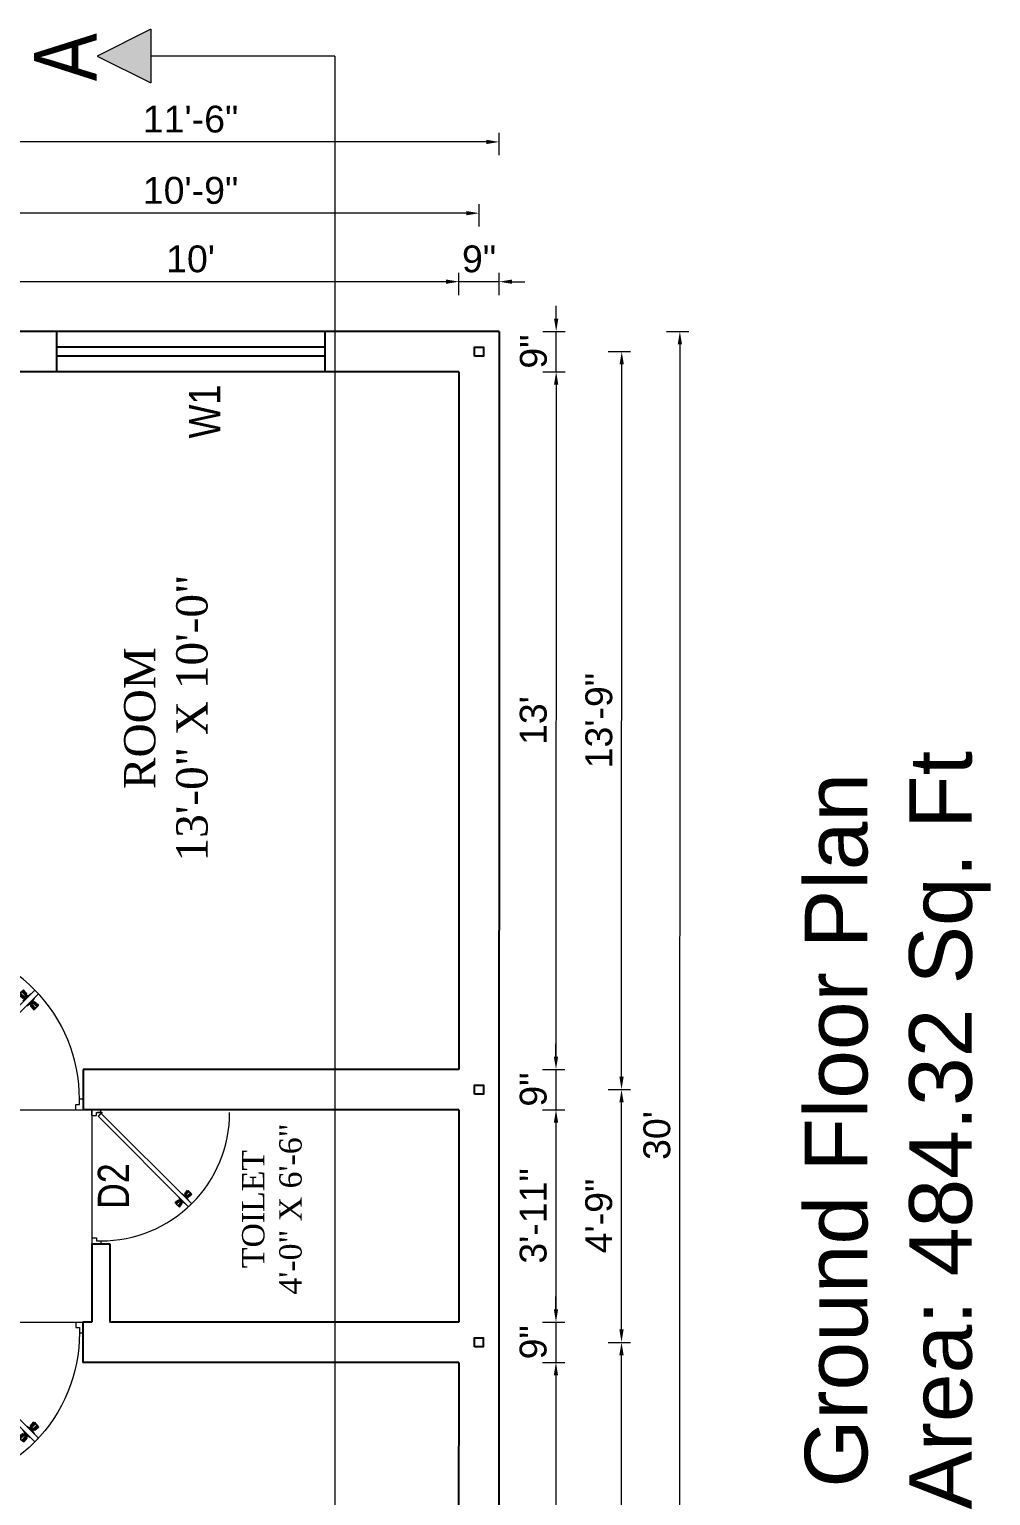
# Model space of a CAD drawing. Header units: inches. Extents: x 392906 to 410488, y -52747 to -40742.
# Drawn here: x 402471.1 to 402686, y -49358.1 to -49030.3 of the extents above; entities that cross this region are included whole.
import ezdxf

# ---------------------------------------------------------------- set-up
doc = ezdxf.new("R2010")
doc.units = ezdxf.units.IN
doc.header["$LTSCALE"] = 2
doc.header["$MEASUREMENT"] = 0
doc.header["$PDMODE"] = 34
doc.layers.get('0').update_dxf_attribs({"linetype": 'CONTINUOUS'})
doc.layers.get('DEFPOINTS').update_dxf_attribs({"color": 141, "linetype": 'CONTINUOUS'})
for name, color, linetype, lineweight in [('DOOR & WIN', 1, 'CONTINUOUS', 25), ('PUERTAS', 7, 'CONTINUOUS', 9), ('steps', 253, 'CONTINUOUS', 20)]:
    doc.layers.add(name, color=color, linetype=linetype, lineweight=lineweight)
doc.styles.add('Lettring Text', font='arial.ttf')
doc.styles.get("Standard").update_dxf_attribs({"font": 'ARIALN.TTF'})
doc.dimstyles.new('Copy of Standard', dxfattribs={"dimtxt": 6, "dimasz": 2.875, "dimexe": 2, "dimexo": 4, "dimgap": 2, "dimtad": 1, "dimdec": 0, "dimrnd": 1, "dimzin": 0, "dimdsep": 46, "dimlunit": 4, "dimtxsty": 'Lettring Text', "dimcen": 0.1, "dimclrd": 7, "dimclre": 7, "dimclrt": 7, "dimazin": 0, "dimtfac": 0.645, "dimtdec": 0, "dimtmove": 1, "dimatfit": 0, "dimfxl": 3, "dimfxlon": 1, "dimtfillclr": 256, "dimtolj": 1, "dimtzin": 0, "dimlwd": -1, "dimlwe": -1, "dimarcsym": 2})

# ---------------------------------------------------------------- blocks, each defined once
blk = doc.blocks.new('3ft')
at = {"layer": 'PUERTAS', "color": 6}
for p, q in [((1.01, 2.52), (25.23, 26.74)), ((26.05, 25.92), (25.23, 26.74)), ((26.05, 25.92), (1.77, 1.64)), ((0, 2.4), (0, 0)), ((0.72, 2.4), (0, 2.4)), ((1.6, 0), (0, 0)), ((0.72, 1.52), (0.72, 2.44)), ((0.8, 1.52), (0.72, 1.52)), ((0.8, 1.52), (0.8, 2.41)), ((0.8, 1.2), (0.8, 1.52)), ((1.6, 1.2), (0.8, 1.2)), ((1.57, 1.84), (0.94, 2.47)), ((1.63, 1.89), (0.97, 2.55)), ((1.63, 1.89), (1.57, 1.84)), ((1.77, 1.64), (1.57, 1.84)), ((1.6, 0), (1.6, 1.2)), ((34.4, 0), (34.4, 1.2)), ((34.4, 1.2), (35.2, 1.2)), ((34.4, 0), (36, 0)), ((35.2, 1.2), (35.2, 2.4)), ((35.2, 2.4), (36, 2.4)), ((36, 0), (36, 2.4))]:
    blk.add_line(p, q, dxfattribs=at)
at = {"layer": 'PUERTAS', "color": 1}
for p, q in [((21.67, 25.73), (22.17, 26.23)), ((21.7, 25.82), (22.14, 26.26)), ((22.58, 26.7), (22.14, 26.26)), ((22.67, 26.73), (22.17, 26.23)), ((22.61, 26.67), (22.58, 26.7)), ((23.45, 25.91), (22.79, 26.73)), ((22.49, 24.95), (21.67, 25.61)), ((21.73, 25.79), (21.7, 25.82)), ((22.6, 24.96), (23.02, 25.38)), ((22.61, 24.25), (22.92, 24.72)), ((22.62, 24.13), (22.61, 24.14)), ((22.7, 25.07), (22.71, 25.06)), ((22.82, 25.06), (23.08, 25.32)), ((22.94, 24.95), (22.83, 25.07)), ((22.92, 24.72), (22.92, 24.72)), ((22.93, 24.94), (23.19, 25.21)), ((22.93, 24.84), (22.93, 24.83)), ((23.44, 25.81), (23.02, 25.38)), ((23.34, 25.58), (23.08, 25.32)), ((23.46, 25.47), (23.19, 25.21)), ((23.33, 25.7), (23.34, 25.69)), ((23.45, 25.46), (23.33, 25.57)), ((23.44, 23.31), (23.45, 23.3)), ((23.56, 23.3), (24.03, 23.61)), ((23.57, 25.47), (23.57, 25.47)), ((24.15, 25.79), (23.68, 25.48)), ((23.68, 25.48), (23.68, 25.48)), ((24.03, 23.61), (24.03, 23.62)), ((24.14, 23.62), (24.14, 23.62)), ((24.25, 23.62), (24.51, 23.89)), ((24.27, 25.78), (24.26, 25.79)), ((24.26, 23.29), (24.69, 23.71)), ((24.26, 23.63), (24.37, 23.52)), ((24.26, 23.18), (24.92, 22.37)), ((24.37, 23.52), (24.63, 23.77)), ((24.37, 23.4), (24.37, 23.4)), ((24.78, 24.15), (24.51, 23.89)), ((24.89, 24.03), (24.63, 23.77)), ((25.11, 24.14), (24.69, 23.71)), ((24.77, 24.14), (24.88, 24.03)), ((24.79, 24.38), (24.78, 24.37)), ((24.78, 24.26), (24.78, 24.26)), ((25.1, 24.84), (24.79, 24.38)), ((25, 24.03), (25, 24.03)), ((25.09, 24.96), (25.1, 24.95)), ((25.22, 24.14), (26.03, 23.48)), ((26.04, 23.37), (25.54, 22.86)), ((26.01, 23.27), (25.57, 22.83)), ((25.98, 23.3), (26.01, 23.27)), ((25.04, 22.36), (25.54, 22.86)), ((25.1, 22.42), (25.13, 22.39)), ((25.13, 22.39), (25.57, 22.83))]:
    blk.add_line(p, q, dxfattribs=at)
at = {"layer": 'PUERTAS', "color": 8}
for p, q in [((22.13, 26.28), (21.98, 26.13)), ((22.13, 26.28), (22.27, 26.42)), ((22.29, 26.41), (22.27, 26.42)), ((23.16, 25.52), (22.34, 26.39)), ((23.3, 25.66), (22.5, 26.56)), ((23.41, 25.77), (22.65, 26.71)), ((23.46, 25.83), (22.72, 26.75)), ((22.57, 24.94), (21.65, 25.68)), ((22.63, 24.99), (21.69, 25.75)), ((22.74, 25.1), (21.84, 25.9)), ((22.88, 25.24), (22.01, 26.06)), ((22.69, 24.32), (23.02, 24.83)), ((22.95, 24.96), (22.84, 25.07)), ((22.98, 24.99), (22.86, 25.1)), ((23.03, 25.04), (22.91, 25.15)), ((22.91, 24.53), (23.1, 24.91)), ((23.11, 25.12), (22.99, 25.23)), ((23.13, 24.76), (23.18, 24.99)), ((23.28, 25.3), (23.17, 25.41)), ((23.36, 25.37), (23.25, 25.49)), ((23.31, 24.94), (23.28, 25.08)), ((23.41, 25.43), (23.3, 25.54)), ((23.46, 25.09), (23.32, 25.13)), ((23.44, 25.45), (23.33, 25.56)), ((23.64, 25.27), (23.41, 25.22)), ((23.87, 25.49), (23.49, 25.3)), ((24.08, 25.71), (23.57, 25.38)), ((23.63, 23.38), (24.14, 23.72)), ((23.84, 23.6), (24.22, 23.79)), ((24.07, 23.82), (24.3, 23.88)), ((24.25, 24), (24.39, 23.97)), ((24.25, 23.26), (24.99, 22.34)), ((24.27, 23.64), (24.38, 23.53)), ((24.3, 23.67), (24.41, 23.56)), ((24.3, 23.32), (25.06, 22.38)), ((24.35, 23.72), (24.46, 23.61)), ((24.4, 24.15), (24.43, 24.01)), ((24.41, 23.43), (25.2, 22.53)), ((24.43, 23.8), (24.54, 23.69)), ((24.58, 24.33), (24.52, 24.1)), ((24.55, 23.57), (25.37, 22.7)), ((24.6, 23.97), (24.72, 23.86)), ((24.8, 24.56), (24.61, 24.18)), ((25.02, 24.77), (24.68, 24.26)), ((24.68, 24.05), (24.79, 23.94)), ((24.73, 24.1), (24.85, 23.99)), ((24.76, 24.13), (24.87, 24.02)), ((24.83, 23.85), (25.7, 23.03)), ((24.97, 23.99), (25.87, 23.2)), ((25.08, 24.1), (26.02, 23.34)), ((25.14, 24.15), (26.06, 23.41)), ((25.58, 22.82), (25.73, 22.97)), ((25.72, 22.98), (25.73, 22.97)), ((25.58, 22.82), (25.43, 22.67)), ((0, 0), (36, 0))]:
    blk.add_line(p, q, dxfattribs=at)
at = {"layer": 'PUERTAS', "color": 2}
for p, q in [((21.99, 26.11), (21.98, 26.13)), ((25.42, 22.68), (25.43, 22.67))]:
    blk.add_line(p, q, dxfattribs=at)
at = {"layer": 'PUERTAS', "color": 6}
for radius in [0.155, 0.0752]:
    blk.add_circle((0.82, 2.56), radius, dxfattribs=at)
blk.add_arc((0.82, 2.56), 34.38, 359.7285, 90.0333, dxfattribs=at)
at = {"layer": 'PUERTAS', "color": 1}
for centre, start, end in [((22.73, 26.68), 38.9236, 135), ((22.54, 25.01), 231.0764, 315), ((22.67, 24.2), 135, 225), ((22.77, 25.12), 225, 315), ((22.99, 24.89), 135, 219.7428), ((22.87, 24.78), 315, 39.7428), ((23.28, 25.63), 315, 45), ((23.39, 25.86), 315, 38.9236), ((23.51, 23.36), 225, 315), ((23.51, 25.41), 50.2572, 135), ((23.62, 25.53), 230.2572, 315), ((24.09, 23.56), 50.2572, 135), ((24.2, 23.68), 230.2572, 315), ((24.2, 25.73), 45, 135), ((24.32, 23.23), 135, 218.9236), ((24.42, 23.46), 135, 225), ((24.84, 24.31), 135, 219.7428), ((24.72, 24.21), 315, 39.7428), ((24.94, 23.98), 45, 135), ((25.04, 24.89), 315, 45), ((25.17, 24.08), 51.0764, 135), ((25.98, 23.42), 315, 51.0764), ((24.98, 22.42), 218.9236, 315)]:
    blk.add_arc(centre, 0.08, start, end, dxfattribs=at)
blk = doc.blocks.new('*U199')
at = {"color": 3, "xscale": -1}
blk.add_blockref('3ft', (42, 0), dxfattribs=at)
blk = doc.blocks.new('2ft6in')
at = {"layer": 'PUERTAS', "color": 2}
for p, q in [((0.84, 2.1), (21.02, 22.28)), ((21.71, 21.6), (1.47, 1.37)), ((18.33, 21.76), (18.31, 21.77)), ((21.71, 21.6), (21.02, 22.28)), ((21.18, 18.9), (21.2, 18.89)), ((0, 2), (0, 0)), ((0.6, 2), (0, 2)), ((1.33, 0), (0, 0)), ((0.6, 1.26), (0.6, 2.04)), ((0.67, 1.26), (0.6, 1.26)), ((0.67, 1.26), (0.67, 2.01)), ((0.67, 1), (0.67, 1.26)), ((1.33, 1), (0.67, 1)), ((1.31, 1.53), (0.79, 2.06)), ((1.36, 1.58), (0.81, 2.12)), ((1.36, 1.58), (1.31, 1.53)), ((1.47, 1.37), (1.31, 1.53)), ((1.33, 0), (1.33, 1)), ((28.67, 0), (28.67, 1)), ((28.67, 1), (29.33, 1)), ((28.67, 0), (30, 0)), ((29.33, 1), (29.33, 2)), ((29.33, 2), (30, 2)), ((30, 0), (30, 2))]:
    blk.add_line(p, q, dxfattribs=at)
at = {"layer": 'PUERTAS', "color": 8}
for p, q in [((18.81, 20.78), (18.04, 21.4)), ((18.86, 20.83), (18.08, 21.46)), ((18.95, 20.92), (18.2, 21.58)), ((18.44, 21.9), (18.31, 21.77)), ((19.07, 21.03), (18.34, 21.72)), ((18.44, 21.9), (18.56, 22.02)), ((18.58, 22.01), (18.56, 22.02)), ((19.3, 21.26), (18.61, 22)), ((19.42, 21.38), (18.75, 22.14)), ((19.51, 21.48), (18.88, 22.26)), ((18.91, 20.27), (19.19, 20.69)), ((19.55, 21.53), (18.93, 22.3)), ((19.13, 20.8), (19.03, 20.9)), ((19.15, 20.82), (19.05, 20.92)), ((19.09, 20.44), (19.25, 20.76)), ((19.19, 20.87), (19.1, 20.96)), ((19.25, 20.93), (19.16, 21.02)), ((19.28, 20.63), (19.32, 20.83)), ((19.4, 21.08), (19.31, 21.17)), ((19.47, 21.15), (19.38, 21.24)), ((19.43, 20.78), (19.4, 20.9)), ((19.51, 21.19), (19.42, 21.28)), ((19.55, 20.91), (19.43, 20.94)), ((19.53, 21.21), (19.44, 21.3)), ((19.7, 21.06), (19.51, 21.01)), ((19.89, 21.24), (19.58, 21.08)), ((20.07, 21.42), (19.64, 21.15)), ((19.69, 19.49), (20.12, 19.76)), ((19.87, 19.67), (20.18, 19.83)), ((20.06, 19.85), (20.25, 19.9)), ((20.21, 20), (20.33, 19.97)), ((20.23, 19.7), (20.32, 19.61)), ((20.25, 19.72), (20.34, 19.63)), ((20.29, 19.76), (20.38, 19.67)), ((20.33, 20.13), (20.36, 20.01)), ((20.36, 19.83), (20.45, 19.74)), ((20.48, 20.28), (20.44, 20.08)), ((20.5, 19.98), (20.6, 19.89)), ((20.67, 20.47), (20.51, 20.15)), ((20.85, 20.64), (20.57, 20.22)), ((20.57, 20.04), (20.66, 19.95)), ((20.61, 20.09), (20.7, 19.99)), ((20.63, 20.11), (20.72, 20.01)), ((20.69, 19.87), (21.42, 19.19)), ((20.81, 19.99), (21.56, 19.33)), ((20.9, 20.08), (21.68, 19.45)), ((20.95, 20.13), (21.72, 19.51)), ((20.21, 19.38), (20.83, 18.61)), ((20.25, 19.43), (20.88, 18.65)), ((20.34, 19.53), (21, 18.77)), ((20.46, 19.64), (21.14, 18.91)), ((21.32, 19.01), (21.2, 18.89)), ((21.32, 19.01), (21.44, 19.14)), ((21.43, 19.15), (21.44, 19.14)), ((0, 0), (30, 0))]:
    blk.add_line(p, q, dxfattribs=at)
at = {"layer": 'PUERTAS', "color": 1}
for p, q in [((18.06, 21.44), (18.48, 21.86)), ((18.74, 20.79), (18.06, 21.34)), ((18.08, 21.51), (18.45, 21.88)), ((18.11, 21.49), (18.08, 21.51)), ((18.82, 22.25), (18.45, 21.88)), ((18.9, 22.28), (18.48, 21.86)), ((18.84, 22.23), (18.82, 22.25)), ((18.83, 20.8), (19.18, 21.15)), ((18.84, 20.21), (19.1, 20.6)), ((18.85, 20.11), (18.84, 20.12)), ((18.92, 20.89), (18.93, 20.88)), ((19.54, 21.59), (18.99, 22.27)), ((19.02, 20.88), (19.24, 21.1)), ((19.12, 20.8), (19.03, 20.89)), ((19.1, 20.7), (19.11, 20.69)), ((19.1, 20.6), (19.1, 20.6)), ((19.11, 20.79), (19.33, 21.01)), ((19.54, 21.5), (19.18, 21.15)), ((19.45, 21.31), (19.24, 21.1)), ((19.55, 21.22), (19.33, 21.01)), ((19.45, 21.41), (19.45, 21.41)), ((19.54, 21.22), (19.45, 21.31)), ((19.64, 21.23), (19.64, 21.23)), ((19.64, 19.42), (20.02, 19.67)), ((19.74, 21.24), (19.73, 21.23)), ((20.12, 21.49), (19.74, 21.24)), ((20.02, 19.67), (20.03, 19.68)), ((20.12, 19.68), (20.12, 19.68)), ((20.21, 19.69), (20.43, 19.9)), ((20.22, 21.48), (20.22, 21.49)), ((20.22, 19.41), (20.57, 19.76)), ((20.22, 19.69), (20.31, 19.6)), ((20.31, 19.6), (20.52, 19.81)), ((20.65, 20.12), (20.43, 19.9)), ((20.74, 20.03), (20.52, 19.81)), ((20.93, 20.11), (20.57, 19.76)), ((20.64, 20.11), (20.73, 20.02)), ((20.66, 20.31), (20.65, 20.31)), ((20.65, 20.21), (20.65, 20.22)), ((20.91, 20.7), (20.66, 20.31)), ((20.84, 20.02), (20.83, 20.03)), ((20.91, 20.8), (20.91, 20.79)), ((21.02, 20.12), (21.7, 19.57)), ((19.53, 19.43), (19.54, 19.42)), ((20.22, 19.32), (20.76, 18.64)), ((20.31, 19.5), (20.31, 19.5)), ((20.86, 18.63), (21.28, 19.05)), ((20.91, 18.68), (20.94, 18.66)), ((20.94, 18.66), (21.31, 19.03)), ((21.7, 19.47), (21.28, 19.05)), ((21.67, 19.4), (21.31, 19.03)), ((21.65, 19.42), (21.67, 19.4))]:
    blk.add_line(p, q, dxfattribs=at)
at = {"layer": 'PUERTAS', "color": 2}
for radius in [0.129, 0.0627]:
    blk.add_circle((0.68, 2.14), radius, dxfattribs=at)
at = {"layer": 'PUERTAS', "color": 8}
blk.add_arc((0.68, 2.14), 28.65, 359.7285, 90.0333, dxfattribs=at)
at = {"layer": 'PUERTAS', "color": 1}
for centre, start, end in [((18.78, 20.84), 231.0764, 315), ((18.89, 20.16), 135, 225), ((18.94, 22.23), 38.9236, 135), ((18.97, 20.93), 225, 315), ((19.16, 20.74), 135, 219.7428), ((19.06, 20.65), 315, 39.7428), ((19.4, 21.36), 315, 45), ((19.49, 21.55), 315, 38.9236), ((19.6, 21.18), 50.2572, 135), ((19.68, 21.28), 230.2572, 315), ((20.07, 19.63), 50.2572, 135), ((20.17, 21.44), 45, 135), ((20.16, 19.73), 230.2572, 315), ((20.7, 20.26), 135, 219.7428), ((20.6, 20.17), 315, 39.7428), ((20.78, 19.98), 45, 135), ((20.87, 20.75), 315, 45), ((20.98, 20.07), 51.0764, 135), ((19.59, 19.47), 225, 315), ((20.27, 19.36), 135, 218.9236), ((20.35, 19.55), 135, 225), ((20.82, 18.68), 218.9236, 315), ((21.65, 19.52), 315, 51.0764)]:
    blk.add_arc(centre, 0.0667, start, end, dxfattribs=at)
blk = doc.blocks.new('*U202')
at = {"color": 3}
blk.add_blockref('2ft6in', (0, 0), dxfattribs=at)
blk = doc.blocks.new('*D750')
at = {"layer": 'DEFPOINTS', "color": 0, "ltscale": 0.5, "transparency": 16777216}
for p in [(402576.15, -49097.86), (402588.89, -49097.86), (402576.15, -49106.86)]:
    blk.add_point(p, dxfattribs=at)
at = {"layer": 'steps', "color": 7, "ltscale": 0.5, "transparency": 16777216}
for p, q in [((402588.89, -49094.99), (402588.89, -49092.11)), ((402585.89, -49097.86), (402590.89, -49097.86)), ((402588.89, -49106.86), (402588.89, -49097.86)), ((402585.89, -49106.86), (402590.89, -49106.86)), ((402588.89, -49109.74), (402588.89, -49112.61))]:
    blk.add_line(p, q, dxfattribs=at)
for points in [[(402588.41, -49094.99), (402589.37, -49094.99), (402588.89, -49097.86)], [(402588.41, -49109.74), (402589.37, -49109.74), (402588.89, -49106.86)]]:
    blk.add_solid(points, dxfattribs=at)
at = {"layer": 'steps', "color": 7, "ltscale": 0.5, "transparency": 16777216, "insert": (402583.82, -49102.36), "char_height": 6, "attachment_point": 5, "rotation": 89.9867, "style": 'Lettring Text'}
blk.add_mtext('\\A1;9"', dxfattribs=at)
blk = doc.blocks.new('*D751')
at = {"layer": 'DEFPOINTS', "color": 0, "ltscale": 0.5, "transparency": 16777216}
for p in [(402576.15, -49106.86), (402567.11, -49262.86), (402588.85, -49262.86)]:
    blk.add_point(p, dxfattribs=at)
at = {"layer": 'steps', "color": 7, "ltscale": 0.5, "transparency": 16777216}
for p, q in [((402585.89, -49106.86), (402590.89, -49106.86)), ((402588.89, -49109.74), (402588.85, -49259.99)), ((402585.85, -49262.86), (402590.85, -49262.86))]:
    blk.add_line(p, q, dxfattribs=at)
for points in [[(402588.41, -49109.74), (402589.37, -49109.74), (402588.89, -49106.86)], [(402588.37, -49259.99), (402589.33, -49259.99), (402588.85, -49262.86)]]:
    blk.add_solid(points, dxfattribs=at)
at = {"layer": 'steps', "color": 7, "ltscale": 0.5, "transparency": 16777216, "insert": (402583.8, -49184.86), "char_height": 6, "attachment_point": 5, "rotation": 89.9867, "style": 'Lettring Text'}
blk.add_mtext("\\A1;13'", dxfattribs=at)
blk = doc.blocks.new('*D752')
at = {"layer": 'DEFPOINTS', "color": 0, "ltscale": 0.5, "transparency": 16777216}
for p in [(402567.11, -49262.86), (402567.11, -49271.86), (402588.85, -49271.86)]:
    blk.add_point(p, dxfattribs=at)
at = {"layer": 'steps', "color": 7, "ltscale": 0.5, "transparency": 16777216}
for p, q in [((402588.85, -49259.99), (402588.85, -49257.11)), ((402585.85, -49262.86), (402590.85, -49262.86)), ((402588.85, -49262.86), (402588.85, -49271.86)), ((402585.85, -49271.86), (402590.85, -49271.86)), ((402588.85, -49274.74), (402588.85, -49277.61))]:
    blk.add_line(p, q, dxfattribs=at)
for points in [[(402588.37, -49259.99), (402589.33, -49259.99), (402588.85, -49262.86)], [(402588.37, -49274.74), (402589.33, -49274.74), (402588.85, -49271.86)]]:
    blk.add_solid(points, dxfattribs=at)
at = {"layer": 'steps', "color": 7, "ltscale": 0.5, "transparency": 16777216, "insert": (402583.79, -49267.36), "char_height": 6, "attachment_point": 5, "rotation": 89.9867, "style": 'Lettring Text'}
blk.add_mtext('\\A1;9"', dxfattribs=at)
blk = doc.blocks.new('*D753')
at = {"layer": 'DEFPOINTS', "color": 0, "ltscale": 0.5, "transparency": 16777216}
for p in [(402567.11, -49271.86), (402567.11, -49319.36), (402588.84, -49319.36)]:
    blk.add_point(p, dxfattribs=at)
at = {"layer": 'steps', "color": 7, "ltscale": 0.5, "transparency": 16777216}
for p, q in [((402585.85, -49271.86), (402590.85, -49271.86)), ((402588.85, -49274.74), (402588.84, -49316.49)), ((402585.84, -49319.36), (402590.84, -49319.36))]:
    blk.add_line(p, q, dxfattribs=at)
for points in [[(402588.37, -49274.74), (402589.33, -49274.74), (402588.85, -49271.86)], [(402588.36, -49316.49), (402589.32, -49316.49), (402588.84, -49319.36)]]:
    blk.add_solid(points, dxfattribs=at)
at = {"layer": 'steps', "color": 7, "ltscale": 0.5, "transparency": 16777216, "insert": (402583.78, -49295.61), "char_height": 6, "attachment_point": 5, "rotation": 89.9867, "style": 'Lettring Text'}
blk.add_mtext('\\A1;3\'-11"', dxfattribs=at)
blk = doc.blocks.new('*D754')
at = {"layer": 'DEFPOINTS', "color": 0, "ltscale": 0.5, "transparency": 16777216}
for p in [(402567.11, -49319.36), (402567.1, -49328.36), (402588.84, -49328.36)]:
    blk.add_point(p, dxfattribs=at)
at = {"layer": 'steps', "color": 7, "ltscale": 0.5, "transparency": 16777216}
for p, q in [((402588.84, -49316.49), (402588.84, -49313.61)), ((402585.84, -49319.36), (402590.84, -49319.36)), ((402588.84, -49319.36), (402588.84, -49328.36)), ((402585.84, -49328.36), (402590.84, -49328.36)), ((402588.83, -49331.24), (402588.83, -49334.11))]:
    blk.add_line(p, q, dxfattribs=at)
for points in [[(402588.36, -49316.49), (402589.32, -49316.49), (402588.84, -49319.36)], [(402588.36, -49331.24), (402589.31, -49331.24), (402588.84, -49328.36)]]:
    blk.add_solid(points, dxfattribs=at)
at = {"layer": 'steps', "color": 7, "ltscale": 0.5, "transparency": 16777216, "insert": (402583.77, -49323.86), "char_height": 6, "attachment_point": 5, "rotation": 89.9867, "style": 'Lettring Text'}
blk.add_mtext('\\A1;9"', dxfattribs=at)
blk = doc.blocks.new('*D755')
at = {"layer": 'DEFPOINTS', "color": 0, "ltscale": 0.5, "transparency": 16777216}
for p in [(402567.1, -49328.36), (402567.07, -49449.15), (402588.81, -49449.16)]:
    blk.add_point(p, dxfattribs=at)
at = {"layer": 'steps', "color": 7, "ltscale": 0.5, "transparency": 16777216}
for p, q in [((402585.84, -49328.36), (402590.84, -49328.36)), ((402588.83, -49331.24), (402588.81, -49446.28)), ((402585.81, -49449.16), (402590.81, -49449.16))]:
    blk.add_line(p, q, dxfattribs=at)
for points in [[(402588.36, -49331.24), (402589.31, -49331.24), (402588.84, -49328.36)], [(402588.33, -49446.28), (402589.29, -49446.28), (402588.81, -49449.16)]]:
    blk.add_solid(points, dxfattribs=at)
at = {"layer": 'steps', "color": 7, "ltscale": 0.5, "transparency": 16777216, "insert": (402583.76, -49388.76), "char_height": 6, "attachment_point": 5, "rotation": 89.9867, "style": 'Lettring Text'}
blk.add_mtext('\\A1;10\'-1"', dxfattribs=at)
blk = doc.blocks.new('*D757')
at = {"layer": 'DEFPOINTS', "color": 0, "ltscale": 0.5, "transparency": 16777216}
for p in [(402571.6, -49323.86), (402603.49, -49323.87), (402571.57, -49453.27)]:
    blk.add_point(p, dxfattribs=at)
at = {"layer": 'steps', "color": 7, "ltscale": 0.5, "transparency": 16777216}
for p, q in [((402600.49, -49323.87), (402605.49, -49323.87)), ((402603.46, -49450.4), (402603.49, -49326.74)), ((402600.46, -49453.28), (402605.46, -49453.28))]:
    blk.add_line(p, q, dxfattribs=at)
for points in [[(402603.01, -49326.74), (402603.97, -49326.74), (402603.49, -49323.87)], [(402602.98, -49450.4), (402603.94, -49450.4), (402603.46, -49453.28)]]:
    blk.add_solid(points, dxfattribs=at)
at = {"layer": 'steps', "color": 7, "ltscale": 0.5, "transparency": 16777216, "insert": (402598.41, -49388.57), "char_height": 6, "attachment_point": 5, "rotation": 89.9867, "style": 'Lettring Text'}
blk.add_mtext('\\A1;10\'-9"', dxfattribs=at)
blk = doc.blocks.new('*D758')
at = {"layer": 'DEFPOINTS', "color": 0, "ltscale": 0.5, "transparency": 16777216}
for p in [(402571.61, -49267.36), (402603.5, -49267.37), (402571.6, -49323.86)]:
    blk.add_point(p, dxfattribs=at)
at = {"layer": 'steps', "color": 7, "ltscale": 0.5, "transparency": 16777216}
for p, q in [((402600.5, -49267.37), (402605.5, -49267.37)), ((402603.49, -49320.99), (402603.5, -49270.24)), ((402600.49, -49323.87), (402605.49, -49323.87))]:
    blk.add_line(p, q, dxfattribs=at)
for points in [[(402603.02, -49270.24), (402603.98, -49270.24), (402603.5, -49267.37)], [(402603.01, -49320.99), (402603.97, -49320.99), (402603.49, -49323.87)]]:
    blk.add_solid(points, dxfattribs=at)
at = {"layer": 'steps', "color": 7, "ltscale": 0.5, "transparency": 16777216, "insert": (402598.43, -49295.62), "char_height": 6, "attachment_point": 5, "rotation": 89.9867, "style": 'Lettring Text'}
blk.add_mtext('\\A1;4\'-9"', dxfattribs=at)
blk = doc.blocks.new('*D759')
at = {"layer": 'DEFPOINTS', "color": 0, "ltscale": 0.5, "transparency": 16777216}
for p in [(402571.65, -49102.36), (402603.54, -49102.37), (402571.61, -49267.36)]:
    blk.add_point(p, dxfattribs=at)
at = {"layer": 'steps', "color": 7, "ltscale": 0.5, "transparency": 16777216}
for p, q in [((402600.54, -49102.37), (402605.54, -49102.37)), ((402603.51, -49264.49), (402603.54, -49105.24)), ((402600.5, -49267.37), (402605.5, -49267.37))]:
    blk.add_line(p, q, dxfattribs=at)
for points in [[(402603.06, -49105.24), (402604.02, -49105.24), (402603.54, -49102.37)], [(402603.03, -49264.49), (402603.98, -49264.49), (402603.5, -49267.37)]]:
    blk.add_solid(points, dxfattribs=at)
at = {"layer": 'steps', "color": 7, "ltscale": 0.5, "transparency": 16777216, "insert": (402598.46, -49184.87), "char_height": 6, "attachment_point": 5, "rotation": 89.9867, "style": 'Lettring Text'}
blk.add_mtext('\\A1;13\'-9"', dxfattribs=at)
blk = doc.blocks.new('*D760')
at = {"layer": 'DEFPOINTS', "color": 0, "ltscale": 0.5, "transparency": 16777216}
for p in [(402576.15, -49097.86), (402576.07, -49457.39), (402616.45, -49457.4)]:
    blk.add_point(p, dxfattribs=at)
at = {"layer": 'steps', "color": 7, "ltscale": 0.5, "transparency": 16777216}
for p, q in [((402613.54, -49097.87), (402618.54, -49097.87)), ((402616.54, -49100.74), (402616.45, -49454.53)), ((402613.45, -49457.4), (402618.45, -49457.4))]:
    blk.add_line(p, q, dxfattribs=at)
for points in [[(402616.06, -49100.74), (402617.02, -49100.74), (402616.54, -49097.87)], [(402615.98, -49454.53), (402616.93, -49454.53), (402616.45, -49457.4)]]:
    blk.add_solid(points, dxfattribs=at)
at = {"layer": 'steps', "color": 7, "ltscale": 0.5, "transparency": 16777216, "insert": (402611.43, -49277.63), "char_height": 6, "attachment_point": 5, "rotation": 89.9867, "style": 'Lettring Text'}
blk.add_mtext("\\A1;30'", dxfattribs=at)
blk = doc.blocks.new('*D765')
at = {"layer": 'DEFPOINTS', "color": 0, "ltscale": 0.5, "transparency": 16777216}
for p in [(402304.27, -49262.86), (402483.11, -49262.86), (402438.11, -49271.86)]:
    blk.add_point(p, dxfattribs=at)
at = {"layer": 'steps', "color": 7, "ltscale": 0.5, "transparency": 16777216}
for p, q in [((402304.27, -49259.98), (402304.27, -49257.11)), ((402307.27, -49262.86), (402302.27, -49262.86)), ((402304.27, -49271.86), (402304.27, -49262.86)), ((402307.27, -49271.86), (402302.27, -49271.86)), ((402304.27, -49274.73), (402304.27, -49277.61))]:
    blk.add_line(p, q, dxfattribs=at)
for points in [[(402303.79, -49259.98), (402304.75, -49259.98), (402304.27, -49262.86)], [(402303.79, -49274.73), (402304.75, -49274.73), (402304.27, -49271.86)]]:
    blk.add_solid(points, dxfattribs=at)
at = {"layer": 'steps', "color": 7, "ltscale": 0.5, "transparency": 16777216, "insert": (402299.21, -49267.36), "char_height": 6, "attachment_point": 5, "rotation": 90, "style": 'Lettring Text'}
blk.add_mtext('\\A1;9"', dxfattribs=at)
blk = doc.blocks.new('*D766')
at = {"layer": 'DEFPOINTS', "color": 0, "ltscale": 0.5, "transparency": 16777216}
for p in [(402304.27, -49106.86), (402447.15, -49106.86), (402483.11, -49262.86)]:
    blk.add_point(p, dxfattribs=at)
at = {"layer": 'steps', "color": 7, "ltscale": 0.5, "transparency": 16777216}
for p, q in [((402307.27, -49106.86), (402302.27, -49106.86)), ((402304.27, -49259.98), (402304.27, -49109.73)), ((402307.27, -49262.86), (402302.27, -49262.86))]:
    blk.add_line(p, q, dxfattribs=at)
for points in [[(402303.79, -49109.73), (402304.75, -49109.73), (402304.27, -49106.86)], [(402303.79, -49259.98), (402304.75, -49259.98), (402304.27, -49262.86)]]:
    blk.add_solid(points, dxfattribs=at)
at = {"layer": 'steps', "color": 7, "ltscale": 0.5, "transparency": 16777216, "insert": (402299.21, -49184.86), "char_height": 6, "attachment_point": 5, "rotation": 90, "style": 'Lettring Text'}
blk.add_mtext("\\A1;13'", dxfattribs=at)
blk = doc.blocks.new('*D781')
at = {"layer": 'DEFPOINTS', "color": 0, "ltscale": 0.5, "transparency": 16777216}
for p in [(402567.15, -49086.73), (402567.15, -49106.86), (402576.15, -49106.86)]:
    blk.add_point(p, dxfattribs=at)
at = {"layer": 'steps', "color": 7, "ltscale": 0.5, "transparency": 16777216}
for p, q in [((402564.27, -49086.73), (402561.4, -49086.73)), ((402567.15, -49089.73), (402567.15, -49084.73)), ((402576.15, -49086.73), (402567.15, -49086.73)), ((402576.15, -49089.73), (402576.15, -49084.73)), ((402579.02, -49086.73), (402581.9, -49086.73))]:
    blk.add_line(p, q, dxfattribs=at)
for points in [[(402564.27, -49086.25), (402564.27, -49087.21), (402567.15, -49086.73)], [(402579.02, -49086.25), (402579.02, -49087.21), (402576.15, -49086.73)]]:
    blk.add_solid(points, dxfattribs=at)
at = {"layer": 'steps', "color": 7, "ltscale": 0.5, "transparency": 16777216, "insert": (402571.65, -49081.67), "char_height": 6, "attachment_point": 5, "style": 'Lettring Text'}
blk.add_mtext('\\A1;9"', dxfattribs=at)
blk = doc.blocks.new('*D782')
at = {"layer": 'DEFPOINTS', "color": 0, "ltscale": 0.5, "transparency": 16777216}
for p in [(402447.15, -49086.73), (402447.15, -49106.83), (402567.15, -49106.86)]:
    blk.add_point(p, dxfattribs=at)
at = {"layer": 'steps', "color": 7, "ltscale": 0.5, "transparency": 16777216}
for p, q in [((402447.15, -49089.73), (402447.15, -49084.73)), ((402564.27, -49086.73), (402450.02, -49086.73)), ((402567.15, -49089.73), (402567.15, -49084.73))]:
    blk.add_line(p, q, dxfattribs=at)
for points in [[(402450.02, -49086.25), (402450.02, -49087.21), (402447.15, -49086.73)], [(402564.27, -49086.25), (402564.27, -49087.21), (402567.15, -49086.73)]]:
    blk.add_solid(points, dxfattribs=at)
at = {"layer": 'steps', "color": 7, "ltscale": 0.5, "transparency": 16777216, "insert": (402507.15, -49081.67), "char_height": 6, "attachment_point": 5, "style": 'Lettring Text'}
blk.add_mtext("\\A1;10'", dxfattribs=at)
blk = doc.blocks.new('*D786')
at = {"layer": 'DEFPOINTS', "color": 0, "ltscale": 0.5, "transparency": 16777216}
for p in [(402442.65, -49071.42), (402442.65, -49102.36), (402571.65, -49102.36)]:
    blk.add_point(p, dxfattribs=at)
at = {"layer": 'steps', "color": 7, "ltscale": 0.5, "transparency": 16777216}
for p, q in [((402442.65, -49074.42), (402442.65, -49069.42)), ((402571.65, -49074.42), (402571.65, -49069.42)), ((402568.77, -49071.42), (402445.52, -49071.42))]:
    blk.add_line(p, q, dxfattribs=at)
for points in [[(402445.52, -49070.94), (402445.52, -49071.9), (402442.65, -49071.42)], [(402568.77, -49070.94), (402568.77, -49071.9), (402571.65, -49071.42)]]:
    blk.add_solid(points, dxfattribs=at)
at = {"layer": 'steps', "color": 7, "ltscale": 0.5, "transparency": 16777216, "insert": (402507.15, -49066.36), "char_height": 6, "attachment_point": 5, "style": 'Lettring Text'}
blk.add_mtext('\\A1;10\'-9"', dxfattribs=at)
blk = doc.blocks.new('*D788')
at = {"layer": 'DEFPOINTS', "color": 0, "ltscale": 0.5, "transparency": 16777216}
for p in [(402438.15, -49055.48), (402438.15, -49097.86), (402576.15, -49097.86)]:
    blk.add_point(p, dxfattribs=at)
at = {"layer": 'steps', "color": 7, "ltscale": 0.5, "transparency": 16777216}
for p, q in [((402438.15, -49058.48), (402438.15, -49053.48)), ((402576.15, -49058.48), (402576.15, -49053.48)), ((402573.27, -49055.48), (402441.03, -49055.48))]:
    blk.add_line(p, q, dxfattribs=at)
for points in [[(402441.03, -49055), (402441.03, -49055.96), (402438.15, -49055.48)], [(402573.27, -49055), (402573.27, -49055.96), (402576.15, -49055.48)]]:
    blk.add_solid(points, dxfattribs=at)
at = {"layer": 'steps', "color": 7, "ltscale": 0.5, "transparency": 16777216, "insert": (402507.15, -49050.42), "char_height": 6, "attachment_point": 5, "style": 'Lettring Text'}
blk.add_mtext('\\A1;11\'-6"', dxfattribs=at)

msp = doc.modelspace()

# ---------------------------------------------------------------- hatches: boundary and pattern name
at = {"linetype": 'ByBlock', "lineweight": 5}
msp.add_hatch(color=7, dxfattribs=at).paths.add_polyline_path([(402486.25, -49036.31), (402498.25, -49030.31), (402498.25, -49042.31)])

# ---------------------------------------------------------------- linework, layer by layer
at = {"color": 7, "linetype": 'ByBlock', "lineweight": 5}
for p, q in [((402498.25, -49030.31), (402486.25, -49036.31)), ((402498.25, -49030.31), (402498.25, -49042.31)), ((402486.25, -49036.31), (402498.25, -49042.31)), ((402539.41, -49036.31), (402498.25, -49036.31)), ((402539.41, -49036.31), (402539.41, -49530.63))]:
    msp.add_line(p, q, dxfattribs=at)
at = {"ltscale": 0.5}
for p, q in [((402576.15, -49097.86), (402438.15, -49097.86)), ((402477.15, -49097.86), (402477.15, -49106.86)), ((402537.15, -49097.86), (402537.15, -49106.86)), ((402576.15, -49097.86), (402576.07, -49457.39)), ((402537.15, -49101.36), (402477.15, -49101.36)), ((402537.15, -49103.36), (402477.15, -49103.36)), ((402567.15, -49106.86), (402447.15, -49106.86)), ((402483.15, -49106.84), (402483.15, -49106.86)), ((402567.15, -49106.86), (402567.11, -49262.86)), ((402483.11, -49262.86), (402483.11, -49271.86)), ((402567.11, -49262.86), (402483.11, -49262.86)), ((402485.11, -49271.86), (402483.11, -49271.86)), ((402567.11, -49271.86), (402485.1, -49271.86)), ((402567.11, -49271.86), (402567.1, -49319.36)), ((402485.11, -49301.84), (402485.1, -49319.36)), ((402485.11, -49301.84), (402489.11, -49301.84)), ((402489.11, -49301.84), (402489.1, -49319.36)), ((402483.1, -49319.36), (402483.1, -49328.36)), ((402485.1, -49319.36), (402483.1, -49319.36)), ((402567.1, -49319.36), (402489.1, -49319.36)), ((402567.1, -49328.36), (402483.1, -49328.36)), ((402567.1, -49328.36), (402567.06, -49458.19))]:
    msp.add_line(p, q, dxfattribs=at)
for points in [[(402570.65, -49103.36), (402570.65, -49101.36), (402572.65, -49101.36), (402572.65, -49103.36)], [(402570.61, -49268.36), (402570.61, -49266.36), (402572.61, -49266.36), (402572.61, -49268.36)], [(402570.6, -49324.86), (402570.6, -49322.86), (402572.6, -49322.86), (402572.6, -49324.86)]]:
    msp.add_lwpolyline(points, close=True, dxfattribs=at)

# ---------------------------------------------------------------- block references
at = {"layer": 'DOOR & WIN', "xscale": -1}
msp.add_blockref('*U199', (402489.11, -49271.86), dxfattribs=at)
at = {"layer": 'DOOR & WIN'}
for name, p, rotation in [('*U202', (402485.1, -49271.84), 270), ('*U199', (402489.1, -49319.36), 180)]:
    msp.add_blockref(name, p, dxfattribs=dict(at, rotation=rotation))

# ---------------------------------------------------------------- texts
at = {"color": 7, "linetype": 'ByBlock', "lineweight": 5, "char_height": 14, "rotation": 90}
for s, insert, width, attachment_point in [('A', (402472.14, -49031.19), 26.5803, 3), ('{\\fArial CE|b0|i0|c238|p34;Ground Floor Plan\\PArea: \\fArial CE|b0|i0|c0|p34;484.32\\fArial CE|b0|i0|c238|p34; Sq. Ft}', (402665.25, -49276.46), 235.547, 5)]:
    msp.add_mtext(s, dxfattribs=dict(at, insert=insert, width=width, attachment_point=attachment_point))
at = {"layer": 'steps', "color": 7, "ltscale": 0.3, "rotation": 90}
for s, insert, char_height, width, attachment_point in [('W1', (402513.79, -49115.76), 7, 18.6213, 8), ('{\\fTimes New Roman|b0|i0|c0|p18;ROOM\\P13\'-0" X 10\'-0"}', (402492.28, -49184.3), 7, 67.6616, 2), ('{\\fTimes New Roman|b0|i0|c0|p18;TOILET\\P4\'-0" X 6\'-6"}', (402518.65, -49294.07), 5, 67.6616, 2)]:
    msp.add_mtext(s, dxfattribs=dict(at, insert=insert, char_height=char_height, width=width, attachment_point=attachment_point))
at = {"layer": 'steps', "color": 7, "ltscale": 0.3, "insert": (402486.41, -49288.95), "char_height": 7, "attachment_point": 2, "rotation": 90}
msp.add_mtext_dynamic_manual_height_columns('D2', width=18.6213, gutter_width=40, heights=[0], dxfattribs=at)

# ---------------------------------------------------------------- dimensions: what is measured, and where the dimension line sits
at = {"layer": 'steps', "ltscale": 0.5}
for base, p1, p2, angle, picture, middle in [((402438.15, -49055.48), (402576.15, -49097.86), (402438.15, -49097.86), 180, '*D788', (402507.15, -49050.42)), ((402442.65, -49071.42), (402571.65, -49102.36), (402442.65, -49102.36), 180, '*D786', (402507.15, -49066.36)), ((402447.15, -49086.73), (402567.15, -49106.86), (402447.15, -49106.83), 180, '*D782', (402507.15, -49081.67)), ((402603.54, -49102.37), (402571.61, -49267.36), (402571.65, -49102.36), 269.9867, '*D759', (402598.46, -49184.87)), ((402304.27, -49106.86), (402483.11, -49262.86), (402447.15, -49106.86), 90, '*D766', (402299.21, -49184.86)), ((402588.85, -49262.86), (402576.15, -49106.86), (402567.11, -49262.86), 269.9867, '*D751', (402583.8, -49184.86)), ((402603.5, -49267.37), (402571.6, -49323.86), (402571.61, -49267.36), 269.9867, '*D758', (402598.43, -49295.62)), ((402588.84, -49319.36), (402567.11, -49271.86), (402567.11, -49319.36), 269.9867, '*D753', (402583.78, -49295.61)), ((402588.81, -49449.16), (402567.1, -49328.36), (402567.07, -49449.15), 269.9867, '*D755', (402583.76, -49388.76))]:
    dim = msp.add_linear_dim(base=base, p1=p1, p2=p2, angle=angle, dimstyle='Copy of Standard', dxfattribs=at)
    dim.commit()
    dim.dimension.update_dxf_attribs({"geometry": picture, "text_midpoint": middle})
for base, p1, p2, angle, picture, middle, dimtype in [((402567.15, -49086.73), (402576.15, -49106.86), (402567.15, -49106.86), 180, '*D781', (402571.65, -49086.73), 160), ((402588.89, -49097.86), (402576.15, -49106.86), (402576.15, -49097.86), 89.9867, '*D750', (402588.89, -49102.36), 161), ((402304.27, -49262.86), (402438.11, -49271.86), (402483.11, -49262.86), 90, '*D765', (402304.27, -49267.36), 160), ((402588.85, -49271.86), (402567.11, -49262.86), (402567.11, -49271.86), 269.9867, '*D752', (402588.85, -49267.36), 160), ((402588.84, -49328.36), (402567.11, -49319.36), (402567.1, -49328.36), 269.9867, '*D754', (402588.84, -49323.86), 160)]:
    dim = msp.add_linear_dim(base=base, p1=p1, p2=p2, angle=angle, dimstyle='Copy of Standard', dxfattribs=at)
    dim.commit()
    dim.dimension.update_dxf_attribs({"geometry": picture, "text_midpoint": middle, "dimtype": dimtype})
for p1, p2, distance, picture, middle in [((402576.15, -49097.86), (402576.07, -49457.39), 40.39, '*D760', (402611.43, -49277.63)), ((402571.57, -49453.27), (402571.6, -49323.86), -31.9, '*D757', (402598.41, -49388.57))]:
    dim = msp.add_aligned_dim(p1=p1, p2=p2, distance=distance, dimstyle='Copy of Standard', dxfattribs=at)
    dim.commit()
    dim.dimension.update_dxf_attribs({"geometry": picture, "text_midpoint": middle})

doc.saveas('drawing.dxf')
